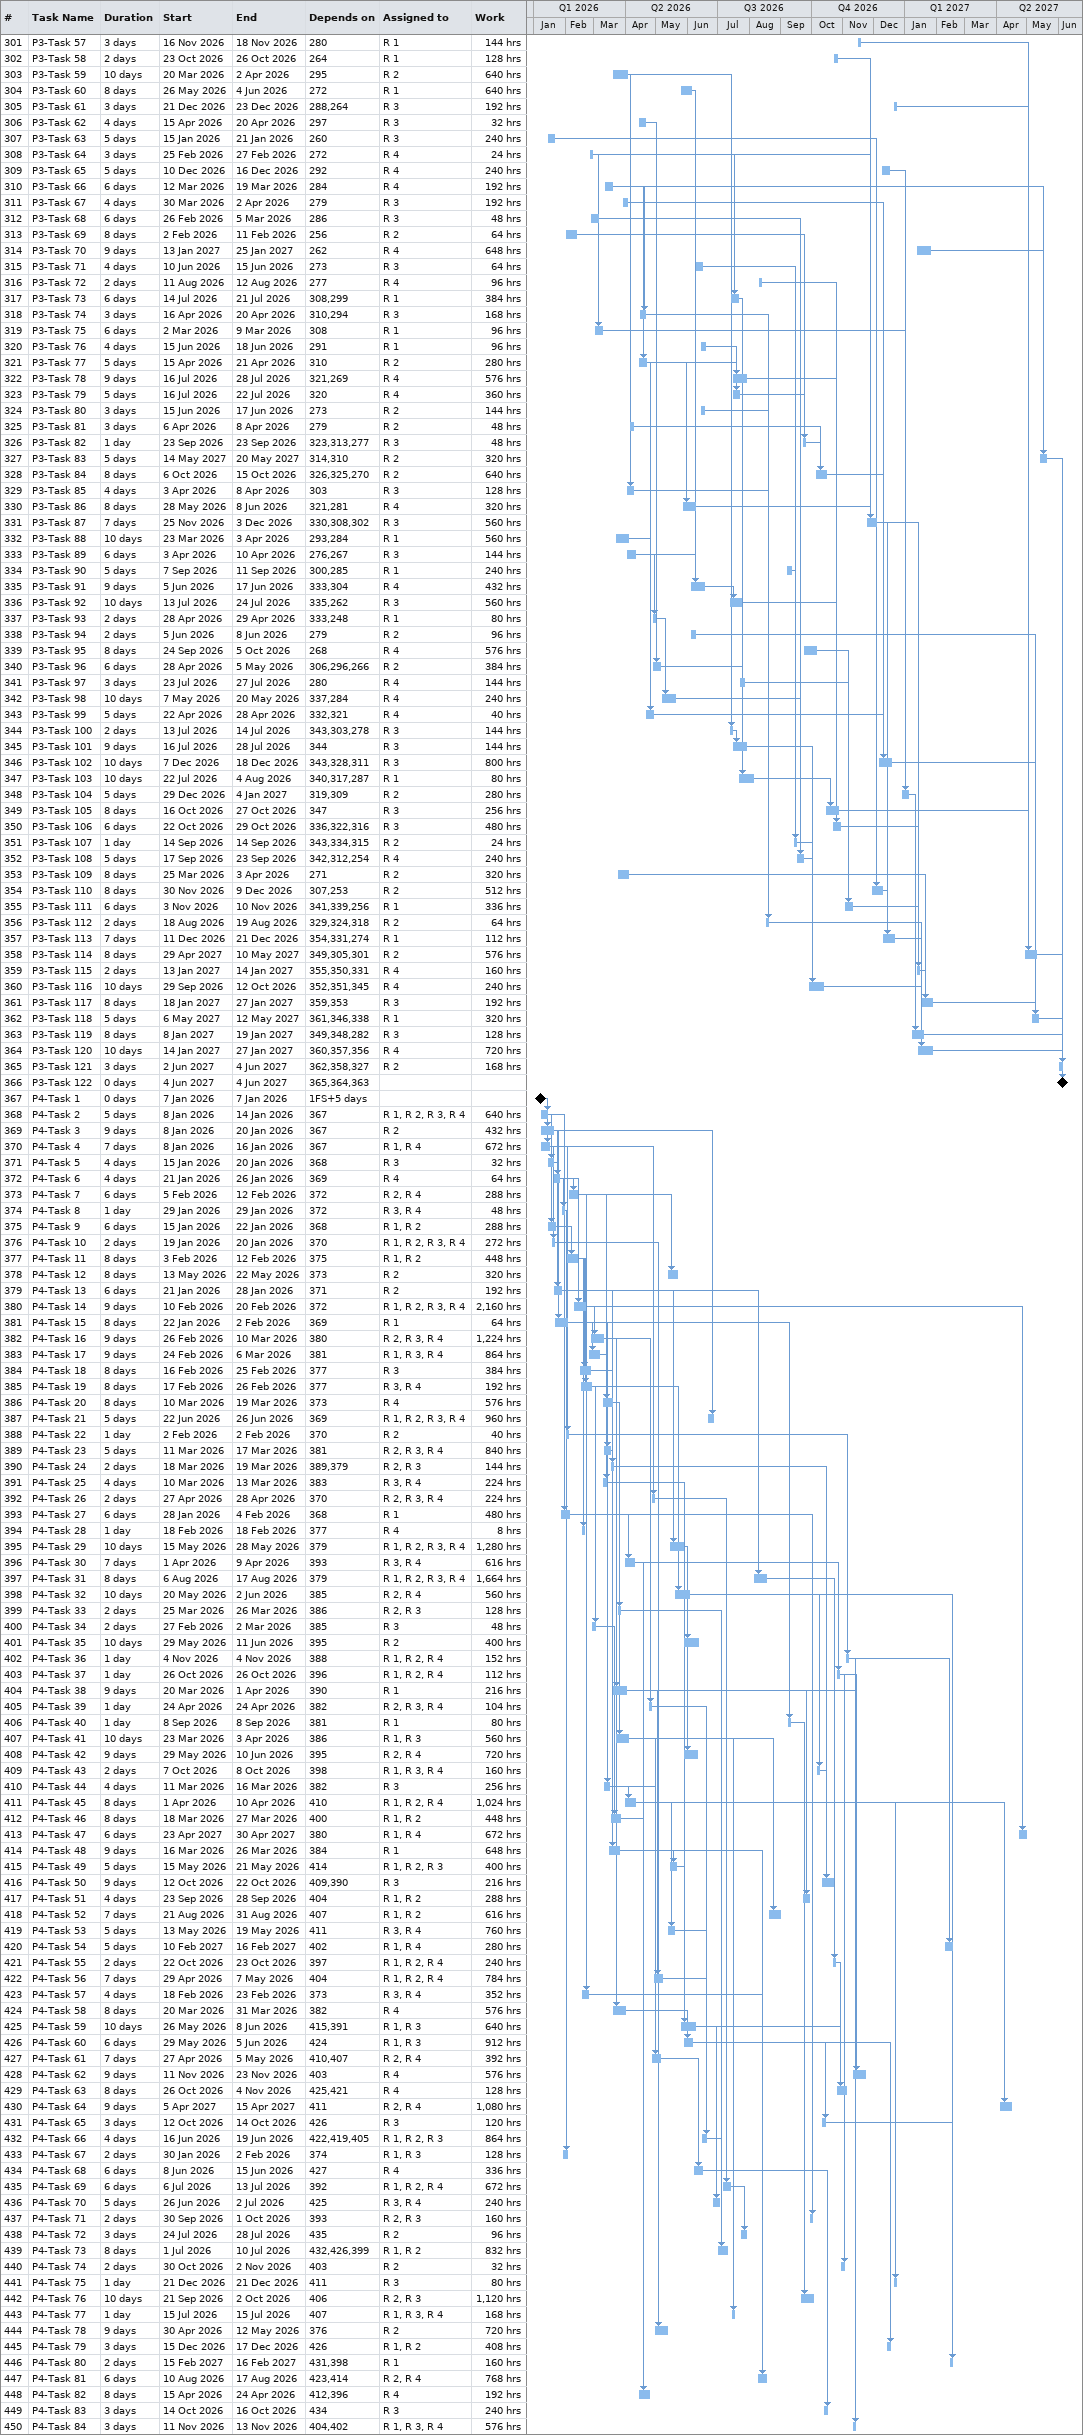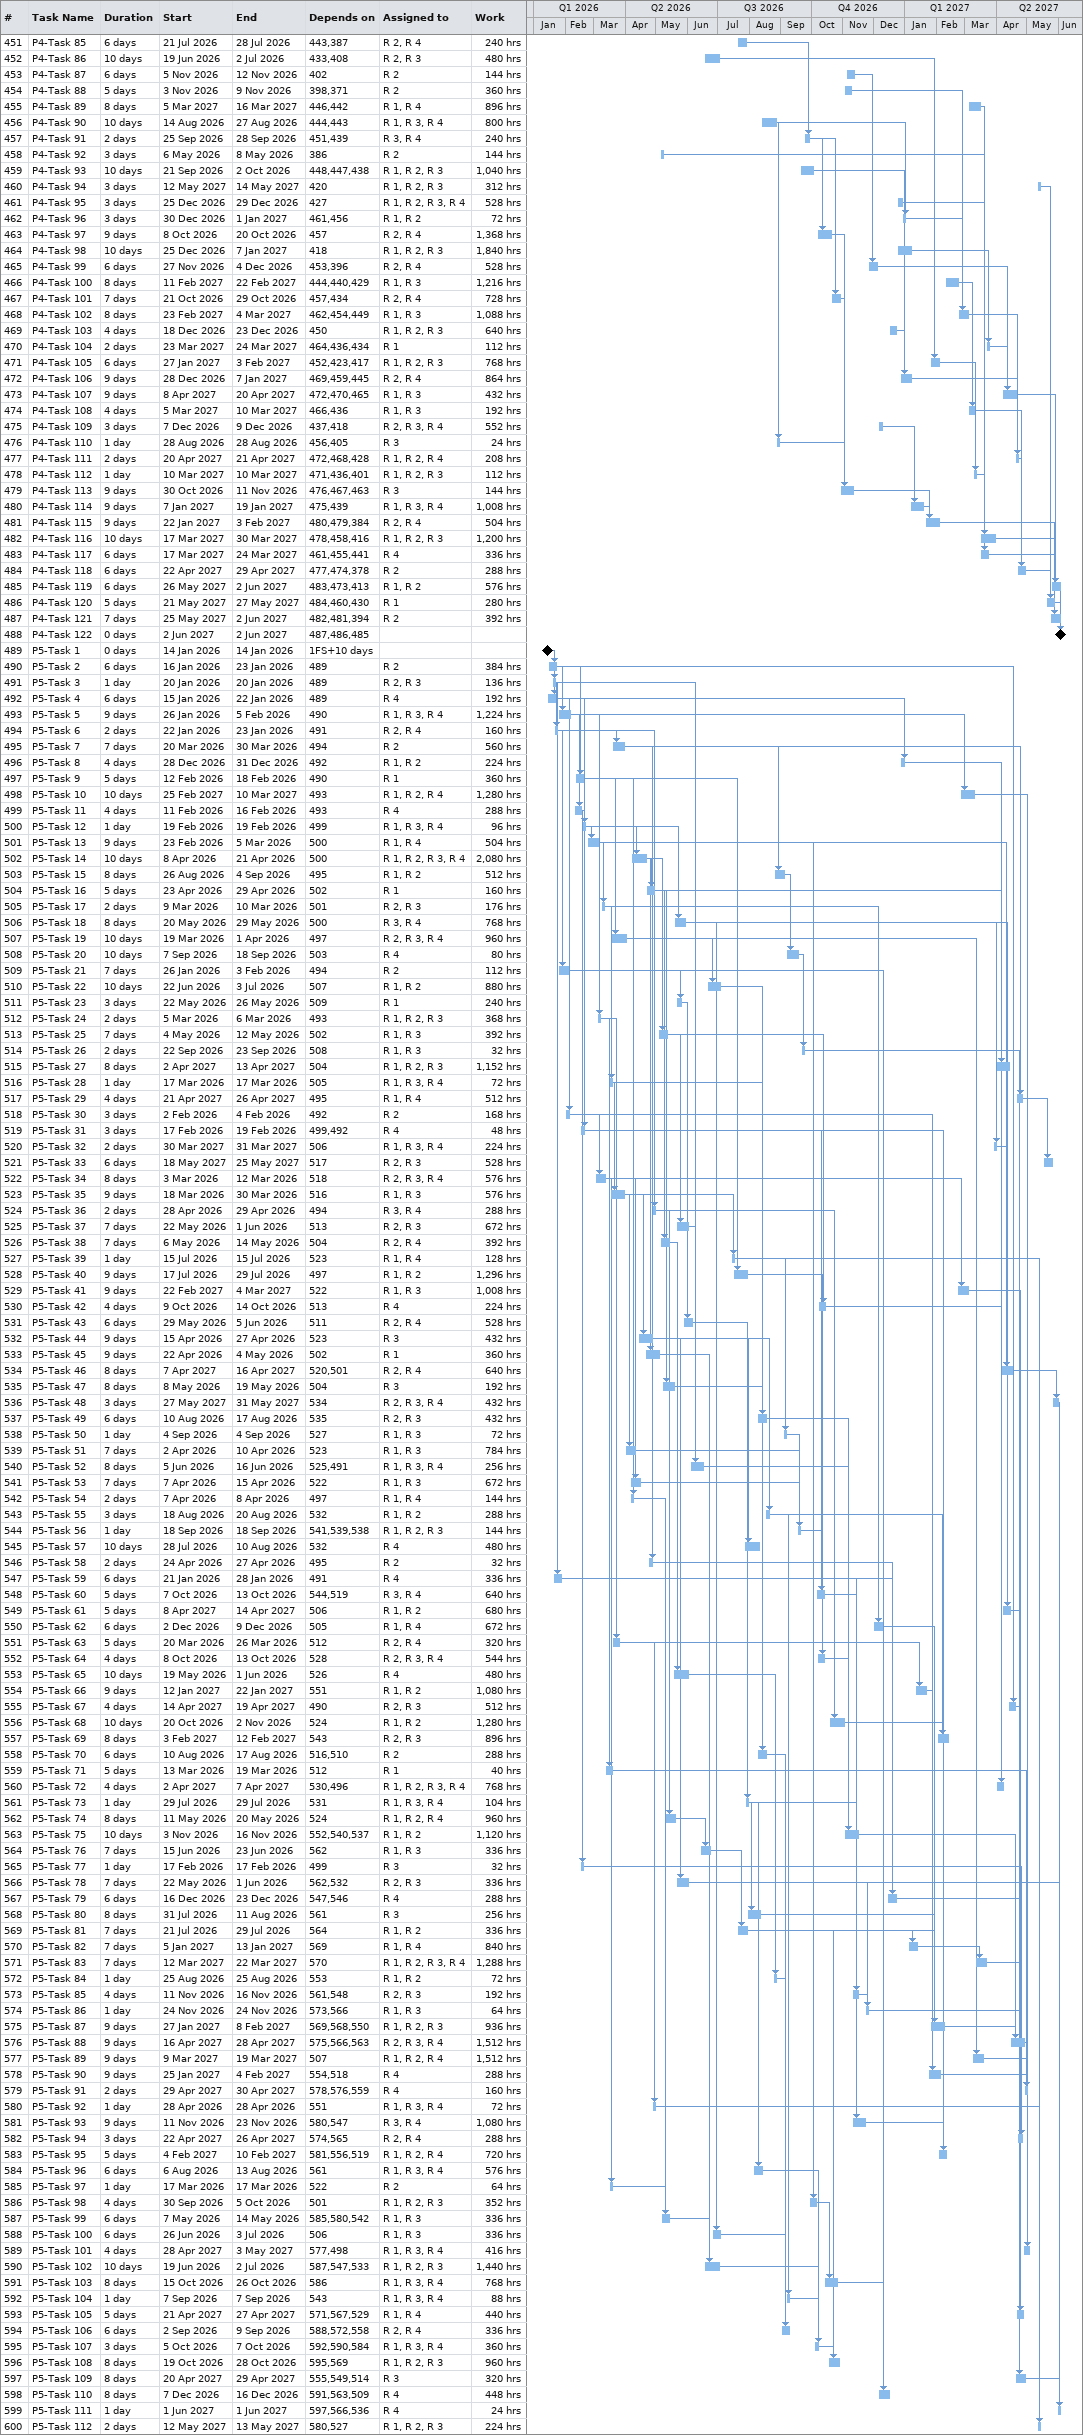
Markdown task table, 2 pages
| ID | Task | Duration | Start | Finish | Predecessors | Resources | Work (h) |
|---|---|---|---|---|---|---|---|
| 301 | P3-Task 57 | 3d | 2026-11-16 | 2026-11-18 | 280 | R 1 | 144 |
| 302 | P3-Task 58 | 2d | 2026-10-23 | 2026-10-26 | 264 | R 1 | 128 |
| 303 | P3-Task 59 | 10d | 2026-03-20 | 2026-04-02 | 295 | R 2 | 640 |
| 304 | P3-Task 60 | 8d | 2026-05-26 | 2026-06-04 | 272 | R 1 | 640 |
| 305 | P3-Task 61 | 3d | 2026-12-21 | 2026-12-23 | 288, 264 | R 3 | 192 |
| 306 | P3-Task 62 | 4d | 2026-04-15 | 2026-04-20 | 297 | R 3 | 32 |
| 307 | P3-Task 63 | 5d | 2026-01-15 | 2026-01-21 | 260 | R 3 | 240 |
| 308 | P3-Task 64 | 3d | 2026-02-25 | 2026-02-27 | 272 | R 4 | 24 |
| 309 | P3-Task 65 | 5d | 2026-12-10 | 2026-12-16 | 292 | R 4 | 240 |
| 310 | P3-Task 66 | 6d | 2026-03-12 | 2026-03-19 | 284 | R 4 | 192 |
| 311 | P3-Task 67 | 4d | 2026-03-30 | 2026-04-02 | 279 | R 3 | 192 |
| 312 | P3-Task 68 | 6d | 2026-02-26 | 2026-03-05 | 286 | R 3 | 48 |
| 313 | P3-Task 69 | 8d | 2026-02-02 | 2026-02-11 | 256 | R 2 | 64 |
| 314 | P3-Task 70 | 9d | 2027-01-13 | 2027-01-25 | 262 | R 4 | 648 |
| 315 | P3-Task 71 | 4d | 2026-06-10 | 2026-06-15 | 273 | R 3 | 64 |
| 316 | P3-Task 72 | 2d | 2026-08-11 | 2026-08-12 | 277 | R 4 | 96 |
| 317 | P3-Task 73 | 6d | 2026-07-14 | 2026-07-21 | 308, 299 | R 1 | 384 |
| 318 | P3-Task 74 | 3d | 2026-04-16 | 2026-04-20 | 310, 294 | R 3 | 168 |
| 319 | P3-Task 75 | 6d | 2026-03-02 | 2026-03-09 | 308 | R 1 | 96 |
| 320 | P3-Task 76 | 4d | 2026-06-15 | 2026-06-18 | 291 | R 1 | 96 |
| 321 | P3-Task 77 | 5d | 2026-04-15 | 2026-04-21 | 310 | R 2 | 280 |
| 322 | P3-Task 78 | 9d | 2026-07-16 | 2026-07-28 | 321, 269 | R 4 | 576 |
| 323 | P3-Task 79 | 5d | 2026-07-16 | 2026-07-22 | 320 | R 4 | 360 |
| 324 | P3-Task 80 | 3d | 2026-06-15 | 2026-06-17 | 273 | R 2 | 144 |
| 325 | P3-Task 81 | 3d | 2026-04-06 | 2026-04-08 | 279 | R 2 | 48 |
| 326 | P3-Task 82 | 1d | 2026-09-23 | 2026-09-23 | 323, 313, 277 | R 3 | 48 |
| 327 | P3-Task 83 | 5d | 2027-05-14 | 2027-05-20 | 314, 310 | R 2 | 320 |
| 328 | P3-Task 84 | 8d | 2026-10-06 | 2026-10-15 | 326, 325, 270 | R 2 | 640 |
| 329 | P3-Task 85 | 4d | 2026-04-03 | 2026-04-08 | 303 | R 3 | 128 |
| 330 | P3-Task 86 | 8d | 2026-05-28 | 2026-06-08 | 321, 281 | R 4 | 320 |
| 331 | P3-Task 87 | 7d | 2026-11-25 | 2026-12-03 | 330, 308, 302 | R 3 | 560 |
| 332 | P3-Task 88 | 10d | 2026-03-23 | 2026-04-03 | 293, 284 | R 1 | 560 |
| 333 | P3-Task 89 | 6d | 2026-04-03 | 2026-04-10 | 276, 267 | R 3 | 144 |
| 334 | P3-Task 90 | 5d | 2026-09-07 | 2026-09-11 | 300, 285 | R 1 | 240 |
| 335 | P3-Task 91 | 9d | 2026-06-05 | 2026-06-17 | 333, 304 | R 4 | 432 |
| 336 | P3-Task 92 | 10d | 2026-07-13 | 2026-07-24 | 335, 262 | R 3 | 560 |
| 337 | P3-Task 93 | 2d | 2026-04-28 | 2026-04-29 | 333, 248 | R 1 | 80 |
| 338 | P3-Task 94 | 2d | 2026-06-05 | 2026-06-08 | 279 | R 2 | 96 |
| 339 | P3-Task 95 | 8d | 2026-09-24 | 2026-10-05 | 268 | R 4 | 576 |
| 340 | P3-Task 96 | 6d | 2026-04-28 | 2026-05-05 | 306, 296, 266 | R 2 | 384 |
| 341 | P3-Task 97 | 3d | 2026-07-23 | 2026-07-27 | 280 | R 4 | 144 |
| 342 | P3-Task 98 | 10d | 2026-05-07 | 2026-05-20 | 337, 284 | R 4 | 240 |
| 343 | P3-Task 99 | 5d | 2026-04-22 | 2026-04-28 | 332, 321 | R 4 | 40 |
| 344 | P3-Task 100 | 2d | 2026-07-13 | 2026-07-14 | 343, 303, 278 | R 3 | 144 |
| 345 | P3-Task 101 | 9d | 2026-07-16 | 2026-07-28 | 344 | R 3 | 144 |
| 346 | P3-Task 102 | 10d | 2026-12-07 | 2026-12-18 | 343, 328, 311 | R 3 | 800 |
| 347 | P3-Task 103 | 10d | 2026-07-22 | 2026-08-04 | 340, 317, 287 | R 1 | 80 |
| 348 | P3-Task 104 | 5d | 2026-12-29 | 2027-01-04 | 319, 309 | R 2 | 280 |
| 349 | P3-Task 105 | 8d | 2026-10-16 | 2026-10-27 | 347 | R 3 | 256 |
| 350 | P3-Task 106 | 6d | 2026-10-22 | 2026-10-29 | 336, 322, 316 | R 3 | 480 |
| 351 | P3-Task 107 | 1d | 2026-09-14 | 2026-09-14 | 343, 334, 315 | R 2 | 24 |
| 352 | P3-Task 108 | 5d | 2026-09-17 | 2026-09-23 | 342, 312, 254 | R 4 | 240 |
| 353 | P3-Task 109 | 8d | 2026-03-25 | 2026-04-03 | 271 | R 2 | 320 |
| 354 | P3-Task 110 | 8d | 2026-11-30 | 2026-12-09 | 307, 253 | R 2 | 512 |
| 355 | P3-Task 111 | 6d | 2026-11-03 | 2026-11-10 | 341, 339, 256 | R 1 | 336 |
| 356 | P3-Task 112 | 2d | 2026-08-18 | 2026-08-19 | 329, 324, 318 | R 2 | 64 |
| 357 | P3-Task 113 | 7d | 2026-12-11 | 2026-12-21 | 354, 331, 274 | R 1 | 112 |
| 358 | P3-Task 114 | 8d | 2027-04-29 | 2027-05-10 | 349, 305, 301 | R 2 | 576 |
| 359 | P3-Task 115 | 2d | 2027-01-13 | 2027-01-14 | 355, 350, 331 | R 4 | 160 |
| 360 | P3-Task 116 | 10d | 2026-09-29 | 2026-10-12 | 352, 351, 345 | R 4 | 240 |
| 361 | P3-Task 117 | 8d | 2027-01-18 | 2027-01-27 | 359, 353 | R 3 | 192 |
| 362 | P3-Task 118 | 5d | 2027-05-06 | 2027-05-12 | 361, 346, 338 | R 1 | 320 |
| 363 | P3-Task 119 | 8d | 2027-01-08 | 2027-01-19 | 349, 348, 282 | R 3 | 128 |
| 364 | P3-Task 120 | 10d | 2027-01-14 | 2027-01-27 | 360, 357, 356 | R 4 | 720 |
| 365 | P3-Task 121 | 3d | 2027-06-02 | 2027-06-04 | 362, 358, 327 | R 2 | 168 |
| 366 | P3-Task 122 | 0d | 2027-06-04 | 2027-06-04 | 365, 364, 363 |  |  |
| 367 | P4-Task 1 | 0d | 2026-01-07 | 2026-01-07 | 1FS+5d |  |  |
| 368 | P4-Task 2 | 5d | 2026-01-08 | 2026-01-14 | 367 | R 1, R 2, R 3, R 4 | 640 |
| 369 | P4-Task 3 | 9d | 2026-01-08 | 2026-01-20 | 367 | R 2 | 432 |
| 370 | P4-Task 4 | 7d | 2026-01-08 | 2026-01-16 | 367 | R 1, R 4 | 672 |
| 371 | P4-Task 5 | 4d | 2026-01-15 | 2026-01-20 | 368 | R 3 | 32 |
| 372 | P4-Task 6 | 4d | 2026-01-21 | 2026-01-26 | 369 | R 4 | 64 |
| 373 | P4-Task 7 | 6d | 2026-02-05 | 2026-02-12 | 372 | R 2, R 4 | 288 |
| 374 | P4-Task 8 | 1d | 2026-01-29 | 2026-01-29 | 372 | R 3, R 4 | 48 |
| 375 | P4-Task 9 | 6d | 2026-01-15 | 2026-01-22 | 368 | R 1, R 2 | 288 |
| 376 | P4-Task 10 | 2d | 2026-01-19 | 2026-01-20 | 370 | R 1, R 2, R 3, R 4 | 272 |
| 377 | P4-Task 11 | 8d | 2026-02-03 | 2026-02-12 | 375 | R 1, R 2 | 448 |
| 378 | P4-Task 12 | 8d | 2026-05-13 | 2026-05-22 | 373 | R 2 | 320 |
| 379 | P4-Task 13 | 6d | 2026-01-21 | 2026-01-28 | 371 | R 2 | 192 |
| 380 | P4-Task 14 | 9d | 2026-02-10 | 2026-02-20 | 372 | R 1, R 2, R 3, R 4 | 2160 |
| 381 | P4-Task 15 | 8d | 2026-01-22 | 2026-02-02 | 369 | R 1 | 64 |
| 382 | P4-Task 16 | 9d | 2026-02-26 | 2026-03-10 | 380 | R 2, R 3, R 4 | 1224 |
| 383 | P4-Task 17 | 9d | 2026-02-24 | 2026-03-06 | 381 | R 1, R 3, R 4 | 864 |
| 384 | P4-Task 18 | 8d | 2026-02-16 | 2026-02-25 | 377 | R 3 | 384 |
| 385 | P4-Task 19 | 8d | 2026-02-17 | 2026-02-26 | 377 | R 3, R 4 | 192 |
| 386 | P4-Task 20 | 8d | 2026-03-10 | 2026-03-19 | 373 | R 4 | 576 |
| 387 | P4-Task 21 | 5d | 2026-06-22 | 2026-06-26 | 369 | R 1, R 2, R 3, R 4 | 960 |
| 388 | P4-Task 22 | 1d | 2026-02-02 | 2026-02-02 | 370 | R 2 | 40 |
| 389 | P4-Task 23 | 5d | 2026-03-11 | 2026-03-17 | 381 | R 2, R 3, R 4 | 840 |
| 390 | P4-Task 24 | 2d | 2026-03-18 | 2026-03-19 | 389, 379 | R 2, R 3 | 144 |
| 391 | P4-Task 25 | 4d | 2026-03-10 | 2026-03-13 | 383 | R 3, R 4 | 224 |
| 392 | P4-Task 26 | 2d | 2026-04-27 | 2026-04-28 | 370 | R 2, R 3, R 4 | 224 |
| 393 | P4-Task 27 | 6d | 2026-01-28 | 2026-02-04 | 368 | R 1 | 480 |
| 394 | P4-Task 28 | 1d | 2026-02-18 | 2026-02-18 | 377 | R 4 | 8 |
| 395 | P4-Task 29 | 10d | 2026-05-15 | 2026-05-28 | 379 | R 1, R 2, R 3, R 4 | 1280 |
| 396 | P4-Task 30 | 7d | 2026-04-01 | 2026-04-09 | 393 | R 3, R 4 | 616 |
| 397 | P4-Task 31 | 8d | 2026-08-06 | 2026-08-17 | 379 | R 1, R 2, R 3, R 4 | 1664 |
| 398 | P4-Task 32 | 10d | 2026-05-20 | 2026-06-02 | 385 | R 2, R 4 | 560 |
| 399 | P4-Task 33 | 2d | 2026-03-25 | 2026-03-26 | 386 | R 2, R 3 | 128 |
| 400 | P4-Task 34 | 2d | 2026-02-27 | 2026-03-02 | 385 | R 3 | 48 |
| 401 | P4-Task 35 | 10d | 2026-05-29 | 2026-06-11 | 395 | R 2 | 400 |
| 402 | P4-Task 36 | 1d | 2026-11-04 | 2026-11-04 | 388 | R 1, R 2, R 4 | 152 |
| 403 | P4-Task 37 | 1d | 2026-10-26 | 2026-10-26 | 396 | R 1, R 2, R 4 | 112 |
| 404 | P4-Task 38 | 9d | 2026-03-20 | 2026-04-01 | 390 | R 1 | 216 |
| 405 | P4-Task 39 | 1d | 2026-04-24 | 2026-04-24 | 382 | R 2, R 3, R 4 | 104 |
| 406 | P4-Task 40 | 1d | 2026-09-08 | 2026-09-08 | 381 | R 1 | 80 |
| 407 | P4-Task 41 | 10d | 2026-03-23 | 2026-04-03 | 386 | R 1, R 3 | 560 |
| 408 | P4-Task 42 | 9d | 2026-05-29 | 2026-06-10 | 395 | R 2, R 4 | 720 |
| 409 | P4-Task 43 | 2d | 2026-10-07 | 2026-10-08 | 398 | R 1, R 3, R 4 | 160 |
| 410 | P4-Task 44 | 4d | 2026-03-11 | 2026-03-16 | 382 | R 3 | 256 |
| 411 | P4-Task 45 | 8d | 2026-04-01 | 2026-04-10 | 410 | R 1, R 2, R 4 | 1024 |
| 412 | P4-Task 46 | 8d | 2026-03-18 | 2026-03-27 | 400 | R 1, R 2 | 448 |
| 413 | P4-Task 47 | 6d | 2027-04-23 | 2027-04-30 | 380 | R 1, R 4 | 672 |
| 414 | P4-Task 48 | 9d | 2026-03-16 | 2026-03-26 | 384 | R 1 | 648 |
| 415 | P4-Task 49 | 5d | 2026-05-15 | 2026-05-21 | 414 | R 1, R 2, R 3 | 400 |
| 416 | P4-Task 50 | 9d | 2026-10-12 | 2026-10-22 | 409, 390 | R 3 | 216 |
| 417 | P4-Task 51 | 4d | 2026-09-23 | 2026-09-28 | 404 | R 1, R 2 | 288 |
| 418 | P4-Task 52 | 7d | 2026-08-21 | 2026-08-31 | 407 | R 1, R 2 | 616 |
| 419 | P4-Task 53 | 5d | 2026-05-13 | 2026-05-19 | 411 | R 3, R 4 | 760 |
| 420 | P4-Task 54 | 5d | 2027-02-10 | 2027-02-16 | 402 | R 1, R 4 | 280 |
| 421 | P4-Task 55 | 2d | 2026-10-22 | 2026-10-23 | 397 | R 1, R 2, R 4 | 240 |
| 422 | P4-Task 56 | 7d | 2026-04-29 | 2026-05-07 | 404 | R 1, R 2, R 4 | 784 |
| 423 | P4-Task 57 | 4d | 2026-02-18 | 2026-02-23 | 373 | R 3, R 4 | 352 |
| 424 | P4-Task 58 | 8d | 2026-03-20 | 2026-03-31 | 382 | R 4 | 576 |
| 425 | P4-Task 59 | 10d | 2026-05-26 | 2026-06-08 | 415, 391 | R 1, R 3 | 640 |
| 426 | P4-Task 60 | 6d | 2026-05-29 | 2026-06-05 | 424 | R 1, R 3 | 912 |
| 427 | P4-Task 61 | 7d | 2026-04-27 | 2026-05-05 | 410, 407 | R 2, R 4 | 392 |
| 428 | P4-Task 62 | 9d | 2026-11-11 | 2026-11-23 | 403 | R 4 | 576 |
| 429 | P4-Task 63 | 8d | 2026-10-26 | 2026-11-04 | 425, 421 | R 4 | 128 |
| 430 | P4-Task 64 | 9d | 2027-04-05 | 2027-04-15 | 411 | R 2, R 4 | 1080 |
| 431 | P4-Task 65 | 3d | 2026-10-12 | 2026-10-14 | 426 | R 3 | 120 |
| 432 | P4-Task 66 | 4d | 2026-06-16 | 2026-06-19 | 422, 419, 405 | R 1, R 2, R 3 | 864 |
| 433 | P4-Task 67 | 2d | 2026-01-30 | 2026-02-02 | 374 | R 1, R 3 | 128 |
| 434 | P4-Task 68 | 6d | 2026-06-08 | 2026-06-15 | 427 | R 4 | 336 |
| 435 | P4-Task 69 | 6d | 2026-07-06 | 2026-07-13 | 392 | R 1, R 2, R 4 | 672 |
| 436 | P4-Task 70 | 5d | 2026-06-26 | 2026-07-02 | 425 | R 3, R 4 | 240 |
| 437 | P4-Task 71 | 2d | 2026-09-30 | 2026-10-01 | 393 | R 2, R 3 | 160 |
| 438 | P4-Task 72 | 3d | 2026-07-24 | 2026-07-28 | 435 | R 2 | 96 |
| 439 | P4-Task 73 | 8d | 2026-07-01 | 2026-07-10 | 432, 426, 399 | R 1, R 2 | 832 |
| 440 | P4-Task 74 | 2d | 2026-10-30 | 2026-11-02 | 403 | R 2 | 32 |
| 441 | P4-Task 75 | 1d | 2026-12-21 | 2026-12-21 | 411 | R 3 | 80 |
| 442 | P4-Task 76 | 10d | 2026-09-21 | 2026-10-02 | 406 | R 2, R 3 | 1120 |
| 443 | P4-Task 77 | 1d | 2026-07-15 | 2026-07-15 | 407 | R 1, R 3, R 4 | 168 |
| 444 | P4-Task 78 | 9d | 2026-04-30 | 2026-05-12 | 376 | R 2 | 720 |
| 445 | P4-Task 79 | 3d | 2026-12-15 | 2026-12-17 | 426 | R 1, R 2 | 408 |
| 446 | P4-Task 80 | 2d | 2027-02-15 | 2027-02-16 | 431, 398 | R 1 | 160 |
| 447 | P4-Task 81 | 6d | 2026-08-10 | 2026-08-17 | 423, 414 | R 2, R 4 | 768 |
| 448 | P4-Task 82 | 8d | 2026-04-15 | 2026-04-24 | 412, 396 | R 4 | 192 |
| 449 | P4-Task 83 | 3d | 2026-10-14 | 2026-10-16 | 434 | R 3 | 240 |
| 450 | P4-Task 84 | 3d | 2026-11-11 | 2026-11-13 | 404, 402 | R 1, R 3, R 4 | 576 |
| 451 | P4-Task 85 | 6d | 2026-07-21 | 2026-07-28 | 443, 387 | R 2, R 4 | 240 |
| 452 | P4-Task 86 | 10d | 2026-06-19 | 2026-07-02 | 433, 408 | R 2, R 3 | 480 |
| 453 | P4-Task 87 | 6d | 2026-11-05 | 2026-11-12 | 402 | R 2 | 144 |
| 454 | P4-Task 88 | 5d | 2026-11-03 | 2026-11-09 | 398, 371 | R 2 | 360 |
| 455 | P4-Task 89 | 8d | 2027-03-05 | 2027-03-16 | 446, 442 | R 1, R 4 | 896 |
| 456 | P4-Task 90 | 10d | 2026-08-14 | 2026-08-27 | 444, 443 | R 1, R 3, R 4 | 800 |
| 457 | P4-Task 91 | 2d | 2026-09-25 | 2026-09-28 | 451, 439 | R 3, R 4 | 240 |
| 458 | P4-Task 92 | 3d | 2026-05-06 | 2026-05-08 | 386 | R 2 | 144 |
| 459 | P4-Task 93 | 10d | 2026-09-21 | 2026-10-02 | 448, 447, 438 | R 1, R 2, R 3 | 1040 |
| 460 | P4-Task 94 | 3d | 2027-05-12 | 2027-05-14 | 420 | R 1, R 2, R 3 | 312 |
| 461 | P4-Task 95 | 3d | 2026-12-25 | 2026-12-29 | 427 | R 1, R 2, R 3, R 4 | 528 |
| 462 | P4-Task 96 | 3d | 2026-12-30 | 2027-01-01 | 461, 456 | R 1, R 2 | 72 |
| 463 | P4-Task 97 | 9d | 2026-10-08 | 2026-10-20 | 457 | R 2, R 4 | 1368 |
| 464 | P4-Task 98 | 10d | 2026-12-25 | 2027-01-07 | 418 | R 1, R 2, R 3 | 1840 |
| 465 | P4-Task 99 | 6d | 2026-11-27 | 2026-12-04 | 453, 396 | R 2, R 4 | 528 |
| 466 | P4-Task 100 | 8d | 2027-02-11 | 2027-02-22 | 444, 440, 429 | R 1, R 3 | 1216 |
| 467 | P4-Task 101 | 7d | 2026-10-21 | 2026-10-29 | 457, 434 | R 2, R 4 | 728 |
| 468 | P4-Task 102 | 8d | 2027-02-23 | 2027-03-04 | 462, 454, 449 | R 1, R 3 | 1088 |
| 469 | P4-Task 103 | 4d | 2026-12-18 | 2026-12-23 | 450 | R 1, R 2, R 3 | 640 |
| 470 | P4-Task 104 | 2d | 2027-03-23 | 2027-03-24 | 464, 436, 434 | R 1 | 112 |
| 471 | P4-Task 105 | 6d | 2027-01-27 | 2027-02-03 | 452, 423, 417 | R 1, R 2, R 3 | 768 |
| 472 | P4-Task 106 | 9d | 2026-12-28 | 2027-01-07 | 469, 459, 445 | R 2, R 4 | 864 |
| 473 | P4-Task 107 | 9d | 2027-04-08 | 2027-04-20 | 472, 470, 465 | R 1, R 3 | 432 |
| 474 | P4-Task 108 | 4d | 2027-03-05 | 2027-03-10 | 466, 436 | R 1, R 3 | 192 |
| 475 | P4-Task 109 | 3d | 2026-12-07 | 2026-12-09 | 437, 418 | R 2, R 3, R 4 | 552 |
| 476 | P4-Task 110 | 1d | 2026-08-28 | 2026-08-28 | 456, 405 | R 3 | 24 |
| 477 | P4-Task 111 | 2d | 2027-04-20 | 2027-04-21 | 472, 468, 428 | R 1, R 2, R 4 | 208 |
| 478 | P4-Task 112 | 1d | 2027-03-10 | 2027-03-10 | 471, 436, 401 | R 1, R 2, R 3 | 112 |
| 479 | P4-Task 113 | 9d | 2026-10-30 | 2026-11-11 | 476, 467, 463 | R 3 | 144 |
| 480 | P4-Task 114 | 9d | 2027-01-07 | 2027-01-19 | 475, 439 | R 1, R 3, R 4 | 1008 |
| 481 | P4-Task 115 | 9d | 2027-01-22 | 2027-02-03 | 480, 479, 384 | R 2, R 4 | 504 |
| 482 | P4-Task 116 | 10d | 2027-03-17 | 2027-03-30 | 478, 458, 416 | R 1, R 2, R 3 | 1200 |
| 483 | P4-Task 117 | 6d | 2027-03-17 | 2027-03-24 | 461, 455, 441 | R 4 | 336 |
| 484 | P4-Task 118 | 6d | 2027-04-22 | 2027-04-29 | 477, 474, 378 | R 2 | 288 |
| 485 | P4-Task 119 | 6d | 2027-05-26 | 2027-06-02 | 483, 473, 413 | R 1, R 2 | 576 |
| 486 | P4-Task 120 | 5d | 2027-05-21 | 2027-05-27 | 484, 460, 430 | R 1 | 280 |
| 487 | P4-Task 121 | 7d | 2027-05-25 | 2027-06-02 | 482, 481, 394 | R 2 | 392 |
| 488 | P4-Task 122 | 0d | 2027-06-02 | 2027-06-02 | 487, 486, 485 |  |  |
| 489 | P5-Task 1 | 0d | 2026-01-14 | 2026-01-14 | 1FS+10d |  |  |
| 490 | P5-Task 2 | 6d | 2026-01-16 | 2026-01-23 | 489 | R 2 | 384 |
| 491 | P5-Task 3 | 1d | 2026-01-20 | 2026-01-20 | 489 | R 2, R 3 | 136 |
| 492 | P5-Task 4 | 6d | 2026-01-15 | 2026-01-22 | 489 | R 4 | 192 |
| 493 | P5-Task 5 | 9d | 2026-01-26 | 2026-02-05 | 490 | R 1, R 3, R 4 | 1224 |
| 494 | P5-Task 6 | 2d | 2026-01-22 | 2026-01-23 | 491 | R 2, R 4 | 160 |
| 495 | P5-Task 7 | 7d | 2026-03-20 | 2026-03-30 | 494 | R 2 | 560 |
| 496 | P5-Task 8 | 4d | 2026-12-28 | 2026-12-31 | 492 | R 1, R 2 | 224 |
| 497 | P5-Task 9 | 5d | 2026-02-12 | 2026-02-18 | 490 | R 1 | 360 |
| 498 | P5-Task 10 | 10d | 2027-02-25 | 2027-03-10 | 493 | R 1, R 2, R 4 | 1280 |
| 499 | P5-Task 11 | 4d | 2026-02-11 | 2026-02-16 | 493 | R 4 | 288 |
| 500 | P5-Task 12 | 1d | 2026-02-19 | 2026-02-19 | 499 | R 1, R 3, R 4 | 96 |
| 501 | P5-Task 13 | 9d | 2026-02-23 | 2026-03-05 | 500 | R 1, R 4 | 504 |
| 502 | P5-Task 14 | 10d | 2026-04-08 | 2026-04-21 | 500 | R 1, R 2, R 3, R 4 | 2080 |
| 503 | P5-Task 15 | 8d | 2026-08-26 | 2026-09-04 | 495 | R 1, R 2 | 512 |
| 504 | P5-Task 16 | 5d | 2026-04-23 | 2026-04-29 | 502 | R 1 | 160 |
| 505 | P5-Task 17 | 2d | 2026-03-09 | 2026-03-10 | 501 | R 2, R 3 | 176 |
| 506 | P5-Task 18 | 8d | 2026-05-20 | 2026-05-29 | 500 | R 3, R 4 | 768 |
| 507 | P5-Task 19 | 10d | 2026-03-19 | 2026-04-01 | 497 | R 2, R 3, R 4 | 960 |
| 508 | P5-Task 20 | 10d | 2026-09-07 | 2026-09-18 | 503 | R 4 | 80 |
| 509 | P5-Task 21 | 7d | 2026-01-26 | 2026-02-03 | 494 | R 2 | 112 |
| 510 | P5-Task 22 | 10d | 2026-06-22 | 2026-07-03 | 507 | R 1, R 2 | 880 |
| 511 | P5-Task 23 | 3d | 2026-05-22 | 2026-05-26 | 509 | R 1 | 240 |
| 512 | P5-Task 24 | 2d | 2026-03-05 | 2026-03-06 | 493 | R 1, R 2, R 3 | 368 |
| 513 | P5-Task 25 | 7d | 2026-05-04 | 2026-05-12 | 502 | R 1, R 3 | 392 |
| 514 | P5-Task 26 | 2d | 2026-09-22 | 2026-09-23 | 508 | R 1, R 3 | 32 |
| 515 | P5-Task 27 | 8d | 2027-04-02 | 2027-04-13 | 504 | R 1, R 2, R 3 | 1152 |
| 516 | P5-Task 28 | 1d | 2026-03-17 | 2026-03-17 | 505 | R 1, R 3, R 4 | 72 |
| 517 | P5-Task 29 | 4d | 2027-04-21 | 2027-04-26 | 495 | R 1, R 4 | 512 |
| 518 | P5-Task 30 | 3d | 2026-02-02 | 2026-02-04 | 492 | R 2 | 168 |
| 519 | P5-Task 31 | 3d | 2026-02-17 | 2026-02-19 | 499, 492 | R 4 | 48 |
| 520 | P5-Task 32 | 2d | 2027-03-30 | 2027-03-31 | 506 | R 1, R 3, R 4 | 224 |
| 521 | P5-Task 33 | 6d | 2027-05-18 | 2027-05-25 | 517 | R 2, R 3 | 528 |
| 522 | P5-Task 34 | 8d | 2026-03-03 | 2026-03-12 | 518 | R 2, R 3, R 4 | 576 |
| 523 | P5-Task 35 | 9d | 2026-03-18 | 2026-03-30 | 516 | R 1, R 3 | 576 |
| 524 | P5-Task 36 | 2d | 2026-04-28 | 2026-04-29 | 494 | R 3, R 4 | 288 |
| 525 | P5-Task 37 | 7d | 2026-05-22 | 2026-06-01 | 513 | R 2, R 3 | 672 |
| 526 | P5-Task 38 | 7d | 2026-05-06 | 2026-05-14 | 504 | R 2, R 4 | 392 |
| 527 | P5-Task 39 | 1d | 2026-07-15 | 2026-07-15 | 523 | R 1, R 4 | 128 |
| 528 | P5-Task 40 | 9d | 2026-07-17 | 2026-07-29 | 497 | R 1, R 2 | 1296 |
| 529 | P5-Task 41 | 9d | 2027-02-22 | 2027-03-04 | 522 | R 1, R 3 | 1008 |
| 530 | P5-Task 42 | 4d | 2026-10-09 | 2026-10-14 | 513 | R 4 | 224 |
| 531 | P5-Task 43 | 6d | 2026-05-29 | 2026-06-05 | 511 | R 2, R 4 | 528 |
| 532 | P5-Task 44 | 9d | 2026-04-15 | 2026-04-27 | 523 | R 3 | 432 |
| 533 | P5-Task 45 | 9d | 2026-04-22 | 2026-05-04 | 502 | R 1 | 360 |
| 534 | P5-Task 46 | 8d | 2027-04-07 | 2027-04-16 | 520, 501 | R 2, R 4 | 640 |
| 535 | P5-Task 47 | 8d | 2026-05-08 | 2026-05-19 | 504 | R 3 | 192 |
| 536 | P5-Task 48 | 3d | 2027-05-27 | 2027-05-31 | 534 | R 2, R 3, R 4 | 432 |
| 537 | P5-Task 49 | 6d | 2026-08-10 | 2026-08-17 | 535 | R 2, R 3 | 432 |
| 538 | P5-Task 50 | 1d | 2026-09-04 | 2026-09-04 | 527 | R 1, R 3 | 72 |
| 539 | P5-Task 51 | 7d | 2026-04-02 | 2026-04-10 | 523 | R 1, R 3 | 784 |
| 540 | P5-Task 52 | 8d | 2026-06-05 | 2026-06-16 | 525, 491 | R 1, R 3, R 4 | 256 |
| 541 | P5-Task 53 | 7d | 2026-04-07 | 2026-04-15 | 522 | R 1, R 3 | 672 |
| 542 | P5-Task 54 | 2d | 2026-04-07 | 2026-04-08 | 497 | R 1, R 4 | 144 |
| 543 | P5-Task 55 | 3d | 2026-08-18 | 2026-08-20 | 532 | R 1, R 2 | 288 |
| 544 | P5-Task 56 | 1d | 2026-09-18 | 2026-09-18 | 541, 539, 538 | R 1, R 2, R 3 | 144 |
| 545 | P5-Task 57 | 10d | 2026-07-28 | 2026-08-10 | 532 | R 4 | 480 |
| 546 | P5-Task 58 | 2d | 2026-04-24 | 2026-04-27 | 495 | R 2 | 32 |
| 547 | P5-Task 59 | 6d | 2026-01-21 | 2026-01-28 | 491 | R 4 | 336 |
| 548 | P5-Task 60 | 5d | 2026-10-07 | 2026-10-13 | 544, 519 | R 3, R 4 | 640 |
| 549 | P5-Task 61 | 5d | 2027-04-08 | 2027-04-14 | 506 | R 1, R 2 | 680 |
| 550 | P5-Task 62 | 6d | 2026-12-02 | 2026-12-09 | 505 | R 1, R 4 | 672 |
| 551 | P5-Task 63 | 5d | 2026-03-20 | 2026-03-26 | 512 | R 2, R 4 | 320 |
| 552 | P5-Task 64 | 4d | 2026-10-08 | 2026-10-13 | 528 | R 2, R 3, R 4 | 544 |
| 553 | P5-Task 65 | 10d | 2026-05-19 | 2026-06-01 | 526 | R 4 | 480 |
| 554 | P5-Task 66 | 9d | 2027-01-12 | 2027-01-22 | 551 | R 1, R 2 | 1080 |
| 555 | P5-Task 67 | 4d | 2027-04-14 | 2027-04-19 | 490 | R 2, R 3 | 512 |
| 556 | P5-Task 68 | 10d | 2026-10-20 | 2026-11-02 | 524 | R 1, R 2 | 1280 |
| 557 | P5-Task 69 | 8d | 2027-02-03 | 2027-02-12 | 543 | R 2, R 3 | 896 |
| 558 | P5-Task 70 | 6d | 2026-08-10 | 2026-08-17 | 516, 510 | R 2 | 288 |
| 559 | P5-Task 71 | 5d | 2026-03-13 | 2026-03-19 | 512 | R 1 | 40 |
| 560 | P5-Task 72 | 4d | 2027-04-02 | 2027-04-07 | 530, 496 | R 1, R 2, R 3, R 4 | 768 |
| 561 | P5-Task 73 | 1d | 2026-07-29 | 2026-07-29 | 531 | R 1, R 3, R 4 | 104 |
| 562 | P5-Task 74 | 8d | 2026-05-11 | 2026-05-20 | 524 | R 1, R 2, R 4 | 960 |
| 563 | P5-Task 75 | 10d | 2026-11-03 | 2026-11-16 | 552, 540, 537 | R 1, R 2 | 1120 |
| 564 | P5-Task 76 | 7d | 2026-06-15 | 2026-06-23 | 562 | R 1, R 3 | 336 |
| 565 | P5-Task 77 | 1d | 2026-02-17 | 2026-02-17 | 499 | R 3 | 32 |
| 566 | P5-Task 78 | 7d | 2026-05-22 | 2026-06-01 | 562, 532 | R 2, R 3 | 336 |
| 567 | P5-Task 79 | 6d | 2026-12-16 | 2026-12-23 | 547, 546 | R 4 | 288 |
| 568 | P5-Task 80 | 8d | 2026-07-31 | 2026-08-11 | 561 | R 3 | 256 |
| 569 | P5-Task 81 | 7d | 2026-07-21 | 2026-07-29 | 564 | R 1, R 2 | 336 |
| 570 | P5-Task 82 | 7d | 2027-01-05 | 2027-01-13 | 569 | R 1, R 4 | 840 |
| 571 | P5-Task 83 | 7d | 2027-03-12 | 2027-03-22 | 570 | R 1, R 2, R 3, R 4 | 1288 |
| 572 | P5-Task 84 | 1d | 2026-08-25 | 2026-08-25 | 553 | R 1, R 2 | 72 |
| 573 | P5-Task 85 | 4d | 2026-11-11 | 2026-11-16 | 561, 548 | R 2, R 3 | 192 |
| 574 | P5-Task 86 | 1d | 2026-11-24 | 2026-11-24 | 573, 566 | R 1, R 3 | 64 |
| 575 | P5-Task 87 | 9d | 2027-01-27 | 2027-02-08 | 569, 568, 550 | R 1, R 2, R 3 | 936 |
| 576 | P5-Task 88 | 9d | 2027-04-16 | 2027-04-28 | 575, 566, 563 | R 2, R 3, R 4 | 1512 |
| 577 | P5-Task 89 | 9d | 2027-03-09 | 2027-03-19 | 507 | R 1, R 2, R 4 | 1512 |
| 578 | P5-Task 90 | 9d | 2027-01-25 | 2027-02-04 | 554, 518 | R 4 | 288 |
| 579 | P5-Task 91 | 2d | 2027-04-29 | 2027-04-30 | 578, 576, 559 | R 4 | 160 |
| 580 | P5-Task 92 | 1d | 2026-04-28 | 2026-04-28 | 551 | R 1, R 3, R 4 | 72 |
| 581 | P5-Task 93 | 9d | 2026-11-11 | 2026-11-23 | 580, 547 | R 3, R 4 | 1080 |
| 582 | P5-Task 94 | 3d | 2027-04-22 | 2027-04-26 | 574, 565 | R 2, R 4 | 288 |
| 583 | P5-Task 95 | 5d | 2027-02-04 | 2027-02-10 | 581, 556, 519 | R 1, R 2, R 4 | 720 |
| 584 | P5-Task 96 | 6d | 2026-08-06 | 2026-08-13 | 561 | R 1, R 3, R 4 | 576 |
| 585 | P5-Task 97 | 1d | 2026-03-17 | 2026-03-17 | 522 | R 2 | 64 |
| 586 | P5-Task 98 | 4d | 2026-09-30 | 2026-10-05 | 501 | R 1, R 2, R 3 | 352 |
| 587 | P5-Task 99 | 6d | 2026-05-07 | 2026-05-14 | 585, 580, 542 | R 1, R 3 | 336 |
| 588 | P5-Task 100 | 6d | 2026-06-26 | 2026-07-03 | 506 | R 1, R 3 | 336 |
| 589 | P5-Task 101 | 4d | 2027-04-28 | 2027-05-03 | 577, 498 | R 1, R 3, R 4 | 416 |
| 590 | P5-Task 102 | 10d | 2026-06-19 | 2026-07-02 | 587, 547, 533 | R 1, R 2, R 3 | 1440 |
| 591 | P5-Task 103 | 8d | 2026-10-15 | 2026-10-26 | 586 | R 1, R 3, R 4 | 768 |
| 592 | P5-Task 104 | 1d | 2026-09-07 | 2026-09-07 | 543 | R 1, R 3, R 4 | 88 |
| 593 | P5-Task 105 | 5d | 2027-04-21 | 2027-04-27 | 571, 567, 529 | R 1, R 4 | 440 |
| 594 | P5-Task 106 | 6d | 2026-09-02 | 2026-09-09 | 588, 572, 558 | R 2, R 4 | 336 |
| 595 | P5-Task 107 | 3d | 2026-10-05 | 2026-10-07 | 592, 590, 584 | R 1, R 3, R 4 | 360 |
| 596 | P5-Task 108 | 8d | 2026-10-19 | 2026-10-28 | 595, 569 | R 1, R 2, R 3 | 960 |
| 597 | P5-Task 109 | 8d | 2027-04-20 | 2027-04-29 | 555, 549, 514 | R 3 | 320 |
| 598 | P5-Task 110 | 8d | 2026-12-07 | 2026-12-16 | 591, 563, 509 | R 4 | 448 |
| 599 | P5-Task 111 | 1d | 2027-06-01 | 2027-06-01 | 597, 566, 536 | R 4 | 24 |
| 600 | P5-Task 112 | 2d | 2027-05-12 | 2027-05-13 | 580, 527 | R 1, R 2, R 3 | 224 |
